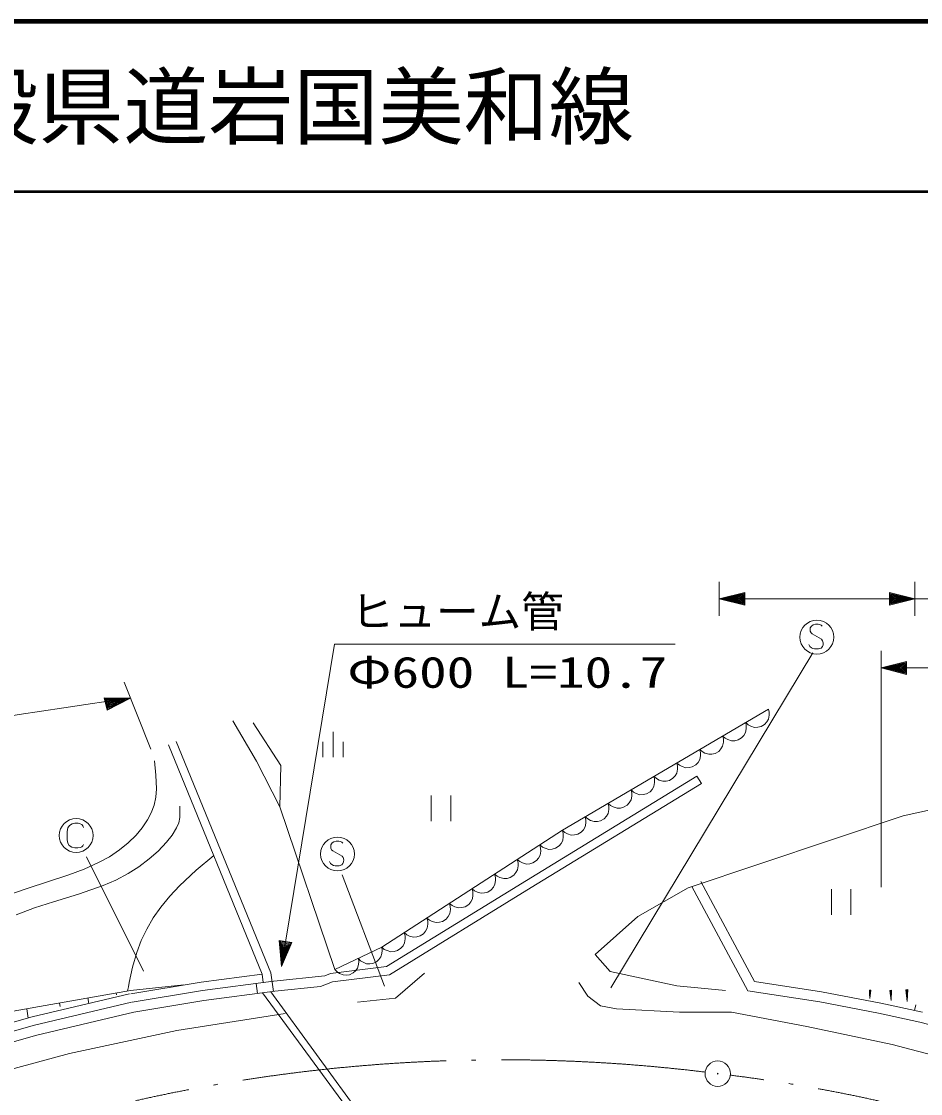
# Model space of a CAD drawing. Units: millimetres, scale not verified. Extents: x -2145 to 637855, y -94315 to 265685.
# Drawn here: x 183600 to 236446, y 202698 to 265685 of the extents above; entities that cross this region are included whole.
import ezdxf
from ezdxf.enums import TextEntityAlignment as Align

# ---------------------------------------------------------------- set-up
doc = ezdxf.new("R2010")
doc.units = ezdxf.units.MM
doc.header["$LTSCALE"] = 1000
doc.linetypes.add('LONG_DASHED_DOTTED', pattern=[15.25, 12, -1.5, 0.25, -1.5])
for name, color, linetype, lineweight in [('M-TTL', 2, 'Continuous', 140), ('M-TTL-LINE', 7, 'Continuous', 50), ('S-BGD', 7, 'Continuous', 13), ('S-BGD-HTXT', 6, 'Continuous', 13), ('S-BMK', 2, 'LONG_DASHED_DOTTED', 13)]:
    doc.layers.add(name, color=color, linetype=linetype, lineweight=lineweight)
doc.layers.add('M-TTL-TXT', color=7, linetype='Continuous')
doc.styles.add('ＭＳ ゴシック', font='')
doc.styles.get('ＭＳ ゴシック').set_extended_font_data('MS Gothic')

# ---------------------------------------------------------------- blocks, each defined once
blk = doc.blocks.new('BUHIN1')
at = {"color": 2, "linetype": 'Continuous', "lineweight": 13}
for radius in [746, 22.5]:
    blk.add_circle((0, 0), radius, dxfattribs=at)
blk = doc.blocks.new('BUHIN2')
at = {"color": 7, "linetype": 'Continuous', "lineweight": 13}
blk.add_lwpolyline([(310, 645), (255, 705), (180, 740), (75, 760), (-80, 760), (-210, 725), (-320, 650), (-385, 540), (-390, 425), (-385, 350), (-345, 250), (-275, 195), (270, -120), (330, -210), (370, -335), (360, -455), (325, -550), (255, -640), (100, -685), (-130, -685), (-230, -670), (-325, -625), (-405, -550), (-475, -435)], dxfattribs=at)
blk.add_circle((0, 0), 995, dxfattribs=at)
blk = doc.blocks.new('BUHIN3')
at = {"color": 7, "linetype": 'Continuous', "lineweight": 13}
blk.add_lwpolyline([(440, 475), (400, 570), (330, 640), (235, 695), (120, 725), (-75, 725), (-230, 695), (-390, 585), (-485, 445), (-525, 245), (-525, -245), (-485, -455), (-410, -580), (-265, -685), (-85, -725), (105, -725), (250, -710), (325, -665), (395, -600), (425, -530)], dxfattribs=at)
blk.add_circle((0, 0), 995, dxfattribs=at)
blk = doc.blocks.new('BUHIN10')
at = {"color": 6, "linetype": 'Continuous', "lineweight": 13}
for points in [[(0, 0), (1500, -375), (1500, 375)], [(308, 0), (1406, 262), (1406, -262)], [(458, 0), (1350, 206), (1350, -206)], [(611, 0), (1294, 150), (1294, -150)], [(761, 0), (1238, 94), (1238, -94)]]:
    blk.add_lwpolyline(points, close=True, dxfattribs=at)
for points in [[(154, 0), (1462, 319), (1462, -319), (158, 0)], [(1181, 0), (915, 0), (1181, 38), (1181, -38), (915, 0)]]:
    blk.add_lwpolyline(points, dxfattribs=at)
blk = doc.blocks.new('BUHIN11')
at = {"color": 6, "linetype": 'Continuous', "lineweight": 13}
for points in [[(0, 0), (-1500, 375), (-1500, -375)], [(-308, 0), (-1406, -262), (-1406, 262)], [(-458, 0), (-1350, -206), (-1350, 206)], [(-611, 0), (-1294, -150), (-1294, 150)], [(-761, 0), (-1238, -94), (-1238, 94)]]:
    blk.add_lwpolyline(points, close=True, dxfattribs=at)
for points in [[(-154, 0), (-1462, -319), (-1462, 319), (-158, 0)], [(-1181, 0), (-915, 0), (-1181, -38), (-1181, 38), (-915, 0)]]:
    blk.add_lwpolyline(points, dxfattribs=at)
blk = doc.blocks.new('BUHIN27')
at = {"color": 7, "linetype": 'Continuous', "lineweight": 13}
blk.add_lwpolyline([(-687, -328), (-560, -461), (-414, -556), (-208, -643), (-17, -654), (169, -628), (382, -526), (519, -398), (631, -243), (692, -28), (708, 144), (687, 328)], dxfattribs=at)
blk = doc.blocks.new('BUHIN28')
at = {"color": 7, "linetype": 'Continuous', "lineweight": 13}
blk.add_lwpolyline([(-664, -429), (-515, -550), (-352, -628), (-128, -690), (70, -675), (258, -624), (464, -491), (587, -340), (682, -166), (717, 64), (709, 242), (664, 429)], dxfattribs=at)
blk = doc.blocks.new('BUHIN29')
at = {"color": 7, "linetype": 'Continuous', "lineweight": 13}
blk.add_lwpolyline([(-673, -396), (-532, -521), (-374, -605), (-155, -676), (40, -669), (228, -627), (437, -504), (565, -361), (666, -193), (710, 32), (710, 209), (673, 396)], dxfattribs=at)
blk = doc.blocks.new('BUHIN252')
at = {"color": 7, "linetype": 'Continuous', "lineweight": 13}
for p, q in [((-578, 750), (-578, -750)), ((574, -750), (574, 750))]:
    blk.add_line(p, q, dxfattribs=at)
blk = doc.blocks.new('BUHIN253')
at = {"color": 7, "linetype": 'Continuous', "lineweight": 13}
for p, q in [((0, 750), (0, -750)), ((-600, 154), (-600, -746)), ((600, 154), (600, -746))]:
    blk.add_line(p, q, dxfattribs=at)

msp = doc.modelspace()

# ---------------------------------------------------------------- linework, layer by layer
at = {"layer": 'M-TTL'}
msp.add_line((637855, 265685), (-2145, 265685), dxfattribs=at)
at = {"layer": 'M-TTL-LINE'}
msp.add_line((-2145, 255685), (637855, 255685), dxfattribs=at)
at = {"layer": 'S-BGD'}
for p, q in [((218247, 208900), (230115, 228583)), ((215396, 218163), (227514, 225283)), ((197407, 222223), (196032, 224596)), ((197219, 224471), (198843, 221973)), ((197744, 209716), (192239, 223193)), ((192702, 223382), (198257, 209783)), ((198781, 219537), (197407, 222223)), ((198843, 221973), (198781, 219537)), ((213290, 215223), (223301, 221343)), ((223562, 220917), (223301, 221343)), ((223562, 220917), (213552, 214796)), ((241048, 220220), (235421, 219022)), ((202029, 209980), (198781, 219537)), ((235421, 219022), (222795, 214793)), ((204777, 211292), (215396, 218163)), ((190783, 209884), (187426, 216599)), ((204936, 209015), (202447, 215557)), ((205060, 210159), (213290, 215223)), ((213552, 214796), (205229, 209676)), ((222795, 214793), (219831, 213095)), ((226289, 208724), (223010, 214865)), ((223539, 215147), (226676, 209273)), ((219831, 213095), (217328, 210859)), ((202029, 209980), (204777, 211292)), ((217328, 210859), (218193, 209860)), ((198257, 209783), (198421, 208695)), ((201764, 209744), (205060, 210159)), ((205594, 208300), (207296, 209771)), ((218193, 209860), (222123, 209028)), ((194162, 209246), (190031, 208565)), ((197744, 209716), (194162, 209246)), ((194236, 208752), (198423, 209300)), ((197395, 209166), (197476, 208571)), ((197744, 209716), (197812, 209220)), ((198437, 209302), (201442, 209622)), ((201885, 209255), (201187, 208992)), ((201442, 209622), (201764, 209744)), ((205229, 209676), (201885, 209255)), ((216370, 209213), (216897, 208422)), ((226676, 209273), (230619, 208683)), ((189958, 208550), (184239, 207201)), ((185003, 207863), (190010, 208761)), ((189175, 208611), (189197, 208493)), ((190010, 208761), (193137, 209077)), ((190113, 208071), (194236, 208752)), ((194324, 208158), (198501, 208705)), ((203853, 200356), (197774, 208610)), ((198268, 208675), (204318, 200363)), ((201187, 208992), (198501, 208705)), ((222123, 209028), (224986, 208761)), ((230518, 208091), (226289, 208724)), ((230619, 208683), (234102, 208013)), ((233444, 208674), (233448, 208771)), ((233458, 208771), (233448, 208560)), ((233453, 208442), (233468, 208770)), ((233478, 208770), (233458, 208328)), ((233473, 208441), (233488, 208769)), ((233496, 208769), (233486, 208558)), ((233502, 208671), (233507, 208768)), ((234661, 208633), (234655, 208749)), ((234667, 208750), (234679, 208497)), ((234698, 208356), (234679, 208751)), ((234691, 208751), (234717, 208221)), ((234722, 208358), (234703, 208752)), ((234712, 208752), (234724, 208499)), ((234731, 208636), (234726, 208753)), ((235599, 208649), (235593, 208785)), ((235607, 208786), (235621, 208490)), ((235642, 208327), (235620, 208787)), ((235634, 208787), (235664, 208168)), ((235670, 208328), (235648, 208788)), ((235659, 208788), (235673, 208493)), ((235681, 208653), (235675, 208789)), ((180637, 207094), (185003, 207863)), ((184364, 206717), (190073, 208063)), ((185837, 208013), (185875, 207804)), ((187506, 208312), (187565, 207986)), ((190210, 207479), (194324, 208158)), ((203350, 208068), (205594, 208300)), ((216897, 208422), (217635, 207843)), ((233981, 207425), (230518, 208091)), ((234102, 208013), (236554, 207476)), ((236093, 207576), (236167, 207913)), ((183911, 207671), (184006, 207135)), ((184515, 206136), (190210, 207479)), ((192725, 206405), (199108, 207411)), ((217635, 207843), (218584, 207684)), ((218584, 207684), (222275, 207473)), ((222275, 207473), (225333, 207473)), ((225333, 207473), (229762, 206630)), ((236412, 206892), (233981, 207425)), ((184239, 207201), (177585, 205321)), ((177734, 204843), (184364, 206717)), ((229762, 206630), (234770, 205575)), ((239641, 206027), (236412, 206892)), ((177912, 204270), (184515, 206136)), ((186419, 205051), (192725, 206405)), ((234770, 205575), (239463, 204363)), ((180176, 203357), (186419, 205051))]:
    msp.add_line(p, q, dxfattribs=at)
for points in [[(191412, 222239), (191503, 221412), (191533, 220597), (191495, 220117), (191396, 219639), (191235, 219196), (191015, 218770), (190703, 218307), (190339, 217874), (189874, 217421), (189368, 217012), (188767, 216611), (188139, 216263), (187284, 215877), (186392, 215540), (183931, 214754), (181472, 213906)], [(183285, 213197), (184374, 213609), (185491, 213966), (186948, 214409), (188403, 214915), (189150, 215243), (189869, 215624), (190507, 216027), (191111, 216481), (191632, 216946), (192122, 217464), (192450, 217872), (192724, 218309), (192842, 218601), (192904, 218919), (192917, 219239), (192905, 219575)], [(194899, 216681), (193873, 215815), (192883, 214901), (192315, 214299), (191791, 213656), (191351, 213021), (190961, 212353), (190639, 211684), (190374, 210994), (190125, 210121), (189933, 209222), (189886, 208976), (189839, 208730)]]:
    msp.add_lwpolyline(points, dxfattribs=at)
for points in [[(233440, 208780), (233456, 208279), (233517, 208777)], [(234644, 208759), (234719, 208162), (234737, 208764)], [(235580, 208797), (235667, 208100), (235688, 208802)]]:
    msp.add_lwpolyline(points, close=True, dxfattribs=at)
at = {"layer": 'S-BGD-HTXT'}
for p, q in [((224614, 230772), (224614, 232763)), ((236111, 232763), (236111, 230772)), ((224614, 231763), (252564, 231763)), ((198884, 210153), (202006, 229108)), ((202006, 229108), (222027, 229108)), ((234129, 214815), (234129, 228700)), ((234129, 227700), (252564, 227700)), ((191215, 222940), (189646, 226864))]:
    msp.add_line(p, q, dxfattribs=at)
for points in [[(190017, 225935), (188471, 225951), (188645, 225222)], [(189718, 225864), (188710, 225353), (188588, 225864)], [(189572, 225829), (188752, 225421), (188656, 225822)], [(189422, 225793), (188794, 225488), (188724, 225780)], [(189277, 225758), (188835, 225556), (188792, 225739)], [(198884, 210153), (199498, 211573), (198758, 211694)], [(198934, 210457), (198853, 211584), (199371, 211498)], [(198958, 210605), (198900, 211519), (199307, 211452)], [(198983, 210757), (198946, 211454), (199242, 211406)], [(199008, 210905), (198993, 211390), (199178, 211359)]]:
    msp.add_lwpolyline(points, close=True, dxfattribs=at)
for points in [[(189867, 225899), (188669, 225285), (188520, 225905), (189864, 225898)], [(188868, 225661), (189127, 225722), (188877, 225624), (188859, 225697), (189127, 225722)], [(198909, 210305), (198807, 211648), (199436, 211545), (198910, 210309)], [(199076, 211319), (199033, 211056), (199039, 211325), (199113, 211313), (199033, 211056)]]:
    msp.add_lwpolyline(points, dxfattribs=at)
msp.add_arc((234692, -97414), 326421, 97.86633, 105.30255, dxfattribs=at)
at = {"layer": 'S-BMK'}
for centre, radius, start, end in [((211897, 106539), 98143, 83.04545, 102.71332), ((214063, 113452), 91017, 62.4831, 82.92786)]:
    msp.add_arc(centre, radius, start, end, dxfattribs=at)

# ---------------------------------------------------------------- block references
at = {"layer": 'S-BGD'}
for name, p in [('BUHIN2', (230352, 229513)), ('BUHIN29', (226840, 224888)), ('BUHIN29', (225494, 224097)), ('BUHIN253', (201917, 223205)), ('BUHIN29', (224147, 223306)), ('BUHIN29', (222801, 222514)), ('BUHIN29', (221455, 221723)), ('BUHIN29', (220108, 220932)), ('BUHIN29', (218762, 220141)), ('BUHIN252', (208260, 219456)), ('BUHIN29', (217415, 219350)), ('BUHIN3', (186818, 217857)), ('BUHIN29', (216069, 218558)), ('BUHIN28', (214732, 217733)), ('BUHIN2', (202175, 216771)), ('BUHIN28', (213405, 216874)), ('BUHIN28', (212077, 216016)), ('BUHIN28', (210750, 215157)), ('BUHIN28', (209423, 214298)), ('BUHIN252', (231780, 213951)), ('BUHIN28', (208095, 213439)), ('BUHIN28', (206768, 212580)), ('BUHIN28', (205441, 211721)), ('BUHIN27', (204090, 210964)), ('BUHIN27', (202716, 210308))]:
    msp.add_blockref(name, p, dxfattribs=at)
at = {"layer": 'S-BGD-HTXT'}
for name, p in [('BUHIN10', (224614, 231763)), ('BUHIN11', (236111, 231763)), ('BUHIN10', (234129, 227700))]:
    msp.add_blockref(name, p, dxfattribs=at)
at = {"layer": 'S-BMK'}
msp.add_blockref('BUHIN1', (224524, 203866), dxfattribs=at)

# ---------------------------------------------------------------- texts
at = {"layer": 'M-TTL-TXT', "style": 'ＭＳ ゴシック'}
msp.add_text('一般県道岩国美和線', height=3666, dxfattribs=at).set_placement((174589, 260685), align=Align.MIDDLE_LEFT)
at = {"layer": 'S-BGD-HTXT', "style": 'ＭＳ ゴシック'}
msp.add_text('ヒューム管', height=1833, dxfattribs=at).set_placement((202972, 229554), align=Align.BOTTOM_LEFT)
at = {"layer": 'S-BGD-HTXT', "style": 'ＭＳ ゴシック', "width": 1.3}
msp.add_text('Φ600 L=10.7', height=1833, dxfattribs=at).set_placement((202749, 225986), align=Align.BOTTOM_LEFT)

doc.saveas('drawing.dxf')
